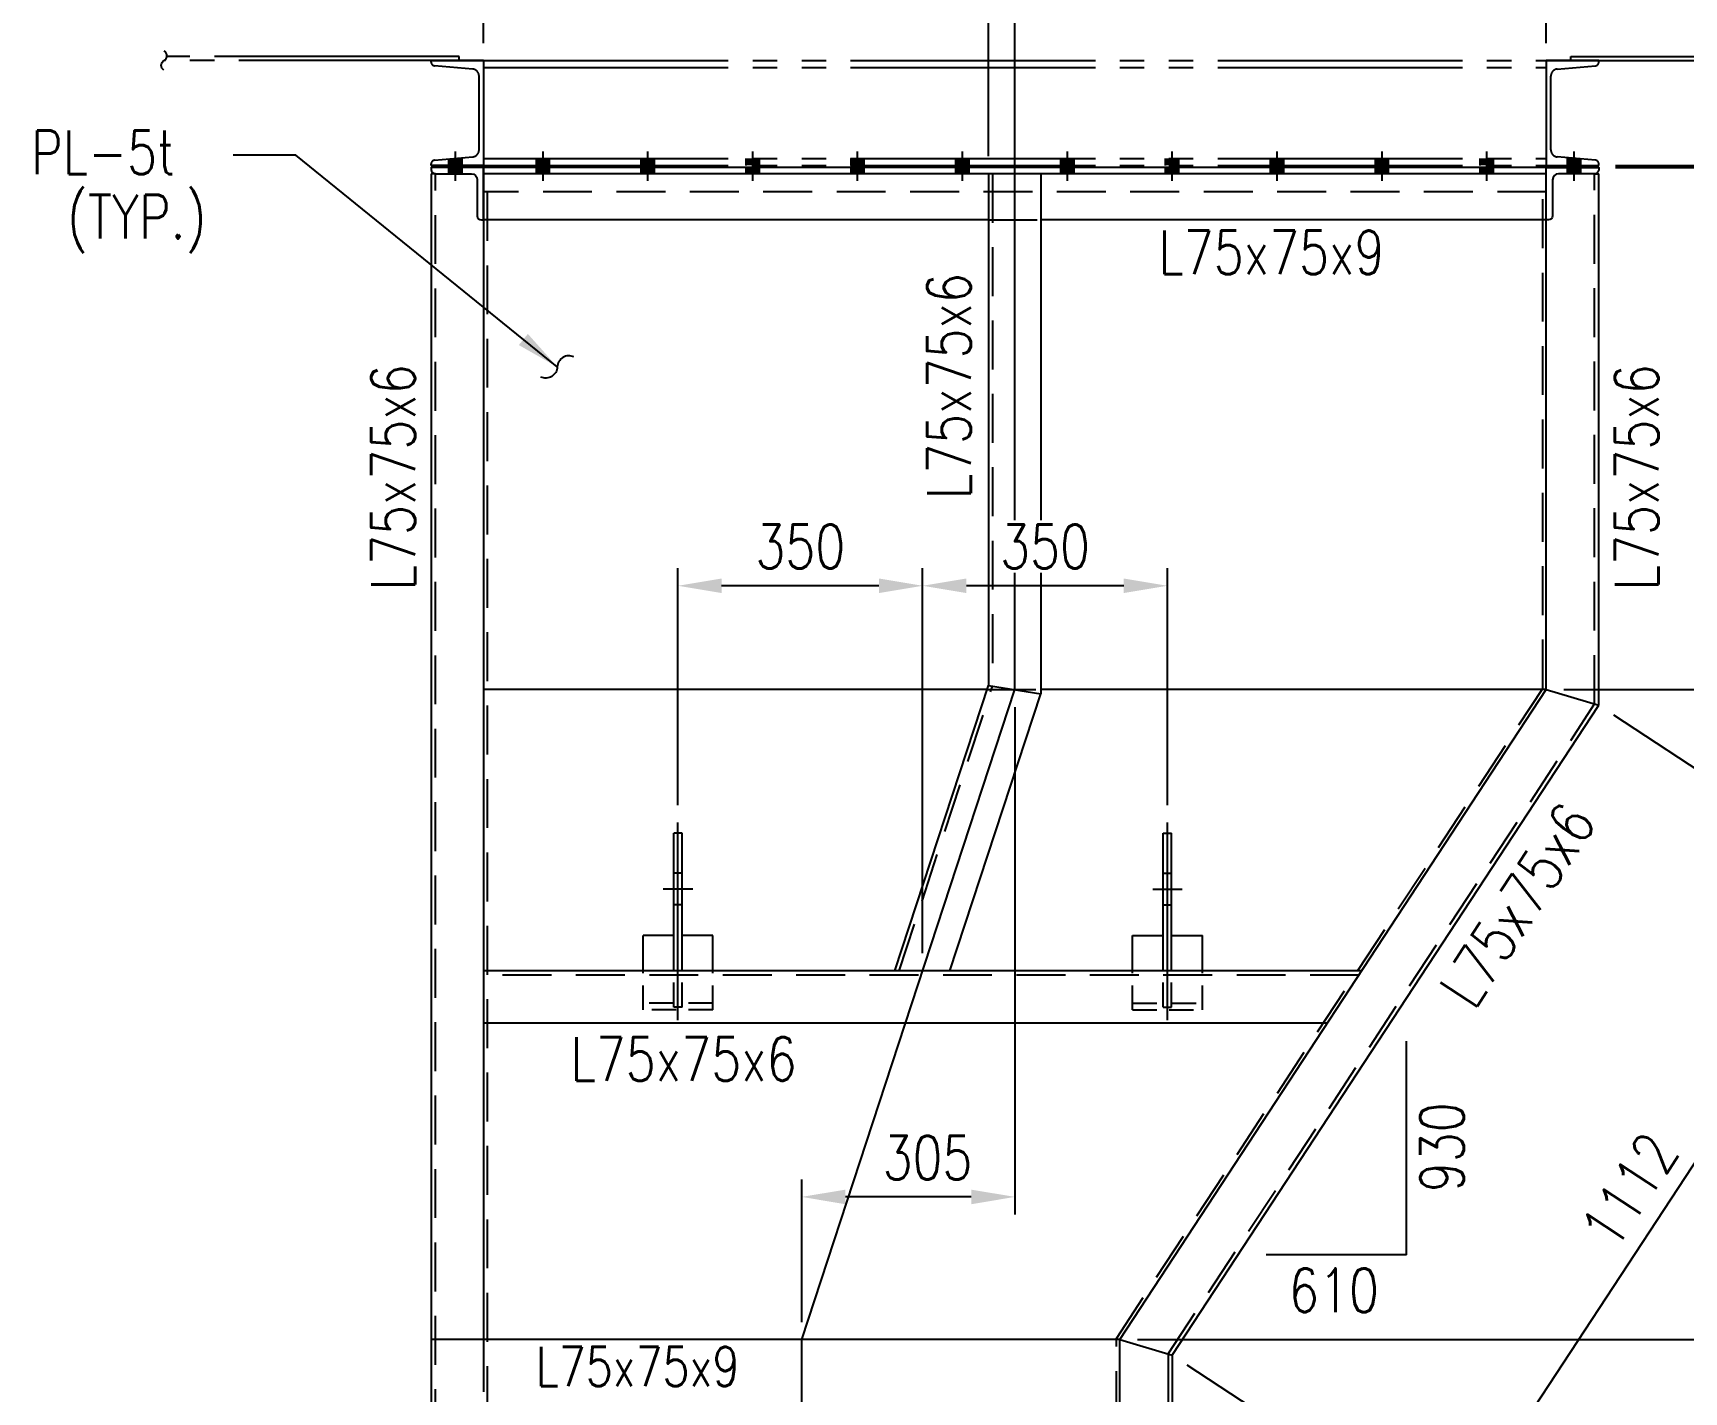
# Model space of a CAD drawing. Header units: millimetres. Extents: x 0 to 134087, y -49114 to 20834.
# Drawn here: x 94770 to 97132, y -37776 to -35832 of the extents above; entities that cross this region are included whole.
import ezdxf

# ---------------------------------------------------------------- set-up
doc = ezdxf.new("R2010")
doc.units = ezdxf.units.MM
doc.header["$LTSCALE"] = 35
for name, pattern in [('JNK-CENTER', [34, 30, -1.5, 1, -1.5]), ('JNK-HIDDEN', [3, 2, -1]), ('JNK-PHANTOM', [15, 10, -1, 1, -1, 1, -1])]:
    doc.linetypes.add(name, pattern=pattern)
for name, color, linetype in [('CEN-R', 1, 'JNK-CENTER'), ('CON-G', 3, 'Continuous'), ('CON-W', 7, 'Continuous'), ('CON-Y', 2, 'Continuous'), ('Dim-W', 7, 'Continuous'), ('HID-Y', 2, 'JNK-HIDDEN'), ('PHA-M', 6, 'JNK-PHANTOM'), ('STL-OBJT', 7, 'Continuous')]:
    doc.layers.add(name, color=color, linetype=linetype)
doc.styles.add('SIMPLEX', font='simplex.shx', dxfattribs={"width": 0.8})
doc.dimstyles.new('DIM25', dxfattribs={"dimscale": 25, "dimtxt": 2.5, "dimasz": 2.5, "dimexe": 1, "dimexo": 1, "dimgap": 1, "dimtad": 1, "dimdec": 1, "dimdsep": 46, "dimtxsty": 'SIMPLEX', "dimcen": 0, "dimclrt": 2, "dimazin": 2, "dimtfac": 1, "dimtdec": 1, "dimtix": 1, "dimtmove": 2, "dimatfit": 0, "dimfxl": 0.18, "dimtolj": 1, "dimtzin": 0, "dimarcsym": 0})

# ---------------------------------------------------------------- blocks, each defined once
blk = doc.blocks.new('*D2956')
at = {"layer": 'DEFPOINTS', "color": 0, "transparency": 16777216}
for p in [(97008.8, -36024.3), (96935, -36771.3), (97981.5, -36771.3)]:
    blk.add_point(p, dxfattribs=at)
at = {"layer": 'Dim-W', "color": 0, "lineweight": -2, "transparency": 16777216}
for p, q in [((97033.8, -36024.3), (98006.5, -36024.3)), ((97981.5, -36086.8), (97981.5, -36708.8)), ((96960, -36771.3), (98006.5, -36771.3))]:
    blk.add_line(p, q, dxfattribs=at)
at = {"layer": 'Dim-W', "color": 0, "transparency": 16777216}
for points in [[(97971.1, -36086.8), (97991.9, -36086.8), (97981.5, -36024.3)], [(97971.1, -36708.8), (97991.9, -36708.8), (97981.5, -36771.3)]]:
    blk.add_solid(points, dxfattribs=at)
at = {"layer": 'Dim-W', "color": 2, "transparency": 16777216, "insert": (97925.2, -36397.8), "char_height": 62.5, "attachment_point": 5, "rotation": 90, "style": 'SIMPLEX', "bg_fill": 3, "box_fill_scale": 1.1, "bg_fill_color": 256, "bg_fill_true_color": 13158600, "bg_fill_transparency": 0}
blk.add_mtext('\\A1;747', dxfattribs=at)
blk = doc.blocks.new('*D2957')
at = {"layer": 'DEFPOINTS', "color": 0, "transparency": 16777216}
for p in [(96935, -36771.3), (96325, -37701.3), (97981.5, -37701.3)]:
    blk.add_point(p, dxfattribs=at)
at = {"layer": 'Dim-W', "color": 0, "lineweight": -2, "transparency": 16777216}
for p, q in [((96960, -36771.3), (98006.5, -36771.3)), ((97981.5, -36833.8), (97981.5, -37638.8)), ((96350, -37701.3), (98006.5, -37701.3))]:
    blk.add_line(p, q, dxfattribs=at)
at = {"layer": 'Dim-W', "color": 0, "transparency": 16777216}
for points in [[(97971.1, -36833.8), (97991.9, -36833.8), (97981.5, -36771.3)], [(97971.1, -37638.8), (97991.9, -37638.8), (97981.5, -37701.3)]]:
    blk.add_solid(points, dxfattribs=at)
at = {"layer": 'Dim-W', "color": 2, "transparency": 16777216, "insert": (97925.2, -37236.3), "char_height": 62.5, "attachment_point": 5, "rotation": 90, "style": 'SIMPLEX', "bg_fill": 3, "box_fill_scale": 1.1, "bg_fill_color": 256, "bg_fill_true_color": 13158600, "bg_fill_transparency": 0}
blk.add_mtext('\\A1;930', dxfattribs=at)
blk = doc.blocks.new('*D2958')
at = {"layer": 'DEFPOINTS', "color": 0, "transparency": 16777216}
for p in [(97008.8, -36024.3), (96410, -39938.3), (98481.5, -39938.3)]:
    blk.add_point(p, dxfattribs=at)
at = {"layer": 'Dim-W', "color": 0, "lineweight": -2, "transparency": 16777216}
for p, q in [((97033.8, -36024.3), (98506.5, -36024.3)), ((98481.5, -36086.8), (98481.5, -39875.8)), ((96435, -39938.3), (98506.5, -39938.3))]:
    blk.add_line(p, q, dxfattribs=at)
at = {"layer": 'Dim-W', "color": 0, "transparency": 16777216}
for points in [[(98471.1, -36086.8), (98491.9, -36086.8), (98481.5, -36024.3)], [(98471.1, -39875.8), (98491.9, -39875.8), (98481.5, -39938.3)]]:
    blk.add_solid(points, dxfattribs=at)
at = {"layer": 'Dim-W', "color": 2, "transparency": 16777216, "insert": (98425.2, -37983.8), "char_height": 62.5, "attachment_point": 5, "rotation": 90, "style": 'SIMPLEX', "bg_fill": 3, "box_fill_scale": 1.1, "bg_fill_color": 256, "bg_fill_true_color": 13158600, "bg_fill_transparency": 0}
blk.add_mtext('\\A1;3914', dxfattribs=at)
blk = doc.blocks.new('_DotSmall')
at = {"color": 0, "linetype": 'ByBlock', "const_width": 0.5}
blk.add_lwpolyline([(-0.0625, 0, 1), (0.0625, 0, 1)], format="xyb", close=True, dxfattribs=at)
blk = doc.blocks.new('*D2961')
at = {"layer": 'DEFPOINTS', "color": 0, "transparency": 16777216}
for p in [(97981.5, -37701.3), (96399.1, -37851.3), (97981.5, -37851.3)]:
    blk.add_point(p, dxfattribs=at)
at = {"layer": 'Dim-W', "color": 0, "lineweight": -2, "transparency": 16777216}
for p, q in [((97981.5, -37701.3), (97981.5, -37851.3)), ((96424.1, -37851.3), (98006.5, -37851.3))]:
    blk.add_line(p, q, dxfattribs=at)
at = {"layer": 'Dim-W', "color": 0, "lineweight": -2, "transparency": 16777216, "xscale": 62.5, "yscale": 62.5, "zscale": 62.5, "rotation": 270}
blk.add_blockref('_DotSmall', (97981.5, -37851.3), dxfattribs=at)
at = {"layer": 'Dim-W', "color": 2, "transparency": 16777216, "insert": (97925.2, -37776.3), "char_height": 62.5, "attachment_point": 5, "rotation": 90, "style": 'SIMPLEX'}
blk.add_mtext('\\A1;150', dxfattribs=at)
blk = doc.blocks.new('_None')
blk = doc.blocks.new('*D2962')
at = {"layer": 'DEFPOINTS', "color": 0, "transparency": 16777216}
for p in [(97008.8, -36024.3), (96399.1, -37851.3), (98181.5, -37851.3)]:
    blk.add_point(p, dxfattribs=at)
at = {"layer": 'Dim-W', "color": 0, "lineweight": -2, "transparency": 16777216}
for p, q in [((97033.8, -36024.3), (98206.5, -36024.3)), ((98181.5, -36086.8), (98181.5, -37788.8)), ((96424.1, -37851.3), (98206.5, -37851.3))]:
    blk.add_line(p, q, dxfattribs=at)
at = {"layer": 'Dim-W', "color": 0, "transparency": 16777216}
for points in [[(98171.1, -36086.8), (98191.9, -36086.8), (98181.5, -36024.3)], [(98171.1, -37788.8), (98191.9, -37788.8), (98181.5, -37851.3)]]:
    blk.add_solid(points, dxfattribs=at)
at = {"layer": 'Dim-W', "color": 2, "transparency": 16777216, "insert": (98125.2, -36937.8), "char_height": 62.5, "attachment_point": 5, "rotation": 90, "style": 'SIMPLEX', "bg_fill": 3, "box_fill_scale": 1.1, "bg_fill_color": 256, "bg_fill_true_color": 13158600, "bg_fill_transparency": 0}
blk.add_mtext('\\A1;1827', dxfattribs=at)
blk = doc.blocks.new('*D2968')
at = {"layer": 'DEFPOINTS', "color": 0, "transparency": 16777216}
for p in [(97008.8, -36021.3), (97008.8, -36024.3), (98481.5, -36024.3)]:
    blk.add_point(p, dxfattribs=at)
at = {"layer": 'Dim-W', "color": 0, "lineweight": -2, "transparency": 16777216}
for p, q in [((98481.5, -35958.8), (98481.5, -35896.3)), ((97033.8, -36021.3), (98506.5, -36021.3)), ((97033.8, -36024.3), (98506.5, -36024.3)), ((98481.5, -36021.3), (98481.5, -36024.3)), ((98481.5, -36086.8), (98481.5, -36149.3))]:
    blk.add_line(p, q, dxfattribs=at)
at = {"layer": 'Dim-W', "color": 0, "transparency": 16777216}
blk.add_solid([(98471.1, -36086.8), (98491.9, -36086.8), (98481.5, -36024.3)], dxfattribs=at)
at = {"layer": 'Dim-W', "color": 2, "transparency": 16777216, "insert": (98429.2, -35921), "char_height": 62.5, "attachment_point": 5, "rotation": 90, "style": 'SIMPLEX', "bg_fill": 3, "box_fill_scale": 1.1, "bg_fill_color": 256, "bg_fill_true_color": 13158600, "bg_fill_transparency": 0}
blk.add_mtext('\\A1;*3', dxfattribs=at)
at = {"layer": 'Dim-W', "color": 0, "transparency": 16777216}
blk.add_solid([(98471.1, -35958.8), (98491.9, -35958.8), (98481.5, -36021.3)], dxfattribs=at)
blk = doc.blocks.new('*D2928')
at = {"layer": 'DEFPOINTS', "color": 0, "transparency": 16777216}
for p in [(96174.8, -36771.3), (95869.8, -37497.2), (95869.8, -37701.3)]:
    blk.add_point(p, dxfattribs=at)
at = {"layer": 'Dim-W', "color": 0, "lineweight": -2, "transparency": 16777216}
for p, q in [((96174.8, -36796.3), (96174.8, -37522.2)), ((95869.8, -37676.3), (95869.8, -37472.2)), ((96112.3, -37497.2), (95932.3, -37497.2))]:
    blk.add_line(p, q, dxfattribs=at)
at = {"layer": 'Dim-W', "color": 0, "transparency": 16777216}
blk.add_solid([(95932.3, -37486.8), (95932.3, -37507.7), (95869.8, -37497.2)], dxfattribs=at)
at = {"layer": 'Dim-W', "color": 2, "transparency": 16777216, "insert": (96049.7, -37441), "char_height": 62.5, "attachment_point": 5, "style": 'SIMPLEX', "bg_fill": 3, "box_fill_scale": 1.1, "bg_fill_color": 256, "bg_fill_true_color": 13158600, "bg_fill_transparency": 0}
blk.add_mtext('\\A1;305', dxfattribs=at)
at = {"layer": 'Dim-W', "color": 0, "transparency": 16777216}
blk.add_solid([(96112.3, -37486.8), (96112.3, -37507.7), (96174.8, -37497.2)], dxfattribs=at)
blk = doc.blocks.new('*D2929')
at = {"layer": 'DEFPOINTS', "color": 0, "transparency": 16777216}
for p in [(97009.8, -36793.7), (96399.8, -37723.7), (96795.8, -37983.5)]:
    blk.add_point(p, dxfattribs=at)
at = {"layer": 'Dim-W', "color": 0, "lineweight": -2, "transparency": 16777216}
for p, q in [((97030.7, -36807.4), (97426.8, -37067.2)), ((97371.6, -37105.8), (96830.1, -37931.2)), ((96420.7, -37737.4), (96816.8, -37997.2))]:
    blk.add_line(p, q, dxfattribs=at)
at = {"layer": 'Dim-W', "color": 0, "transparency": 16777216}
for points in [[(97362.9, -37100.1), (97380.3, -37111.5), (97405.8, -37053.5)], [(96821.4, -37925.5), (96838.8, -37937), (96795.8, -37983.5)]]:
    blk.add_solid(points, dxfattribs=at)
at = {"layer": 'Dim-W', "color": 2, "transparency": 16777216, "insert": (97053.8, -37487.7), "char_height": 62.5, "attachment_point": 5, "rotation": 56.7386, "style": 'SIMPLEX', "bg_fill": 3, "box_fill_scale": 1.1, "bg_fill_color": 256, "bg_fill_true_color": 13158600, "bg_fill_transparency": 0}
blk.add_mtext('\\A1;1112', dxfattribs=at)
blk = doc.blocks.new('*D2931')
at = {"layer": 'DEFPOINTS', "color": 0, "transparency": 16777216}
for p in [(95414.8, -35371.2), (95414.8, -35871.3), (96136.8, -36033.3)]:
    blk.add_point(p, dxfattribs=at)
at = {"layer": 'Dim-W', "color": 0, "lineweight": -2, "transparency": 16777216}
for p, q in [((95414.8, -35846.3), (95414.8, -35346.2)), ((96136.8, -36008.3), (96136.8, -35346.2)), ((96074.3, -35371.2), (95477.3, -35371.2))]:
    blk.add_line(p, q, dxfattribs=at)
at = {"layer": 'Dim-W', "color": 0, "transparency": 16777216}
for points in [[(95477.3, -35360.8), (95477.3, -35381.6), (95414.8, -35371.2)], [(96074.3, -35360.8), (96074.3, -35381.6), (96136.8, -35371.2)]]:
    blk.add_solid(points, dxfattribs=at)
at = {"layer": 'Dim-W', "color": 2, "transparency": 16777216, "insert": (95775.8, -35314.9), "char_height": 62.5, "attachment_point": 5, "style": 'SIMPLEX', "bg_fill": 3, "box_fill_scale": 1.1, "bg_fill_color": 256, "bg_fill_true_color": 13158600, "bg_fill_transparency": 0}
blk.add_mtext('\\A1;722', dxfattribs=at)
blk = doc.blocks.new('*D2932')
at = {"layer": 'DEFPOINTS', "color": 0, "transparency": 16777216}
for p in [(96934.8, -35371.2), (96174.8, -35765.3), (96934.8, -35871.3)]:
    blk.add_point(p, dxfattribs=at)
at = {"layer": 'Dim-W', "color": 0, "lineweight": -2, "transparency": 16777216}
for p, q in [((96174.8, -35740.3), (96174.8, -35346.2)), ((96934.8, -35846.3), (96934.8, -35346.2)), ((96237.3, -35371.2), (96872.3, -35371.2))]:
    blk.add_line(p, q, dxfattribs=at)
at = {"layer": 'Dim-W', "color": 0, "transparency": 16777216}
for points in [[(96237.3, -35360.8), (96237.3, -35381.6), (96174.8, -35371.2)], [(96872.3, -35360.8), (96872.3, -35381.6), (96934.8, -35371.2)]]:
    blk.add_solid(points, dxfattribs=at)
at = {"layer": 'Dim-W', "color": 2, "transparency": 16777216, "insert": (96554.8, -35314.9), "char_height": 62.5, "attachment_point": 5, "style": 'SIMPLEX', "bg_fill": 3, "box_fill_scale": 1.1, "bg_fill_color": 256, "bg_fill_true_color": 13158600, "bg_fill_transparency": 0}
blk.add_mtext('\\A1;760', dxfattribs=at)
blk = doc.blocks.new('*D2933')
at = {"layer": 'DEFPOINTS', "color": 0, "transparency": 16777216}
for p in [(95414.8, -35111.1), (95414.8, -35871.3), (96934.8, -35871.3)]:
    blk.add_point(p, dxfattribs=at)
at = {"layer": 'Dim-W', "color": 0, "lineweight": -2, "transparency": 16777216}
for p, q in [((95414.8, -35846.3), (95414.8, -35086.1)), ((96934.8, -35846.3), (96934.8, -35086.1)), ((96872.3, -35111.1), (95477.3, -35111.1))]:
    blk.add_line(p, q, dxfattribs=at)
at = {"layer": 'Dim-W', "color": 0, "transparency": 16777216}
for points in [[(95477.3, -35100.7), (95477.3, -35121.5), (95414.8, -35111.1)], [(96872.3, -35100.7), (96872.3, -35121.5), (96934.8, -35111.1)]]:
    blk.add_solid(points, dxfattribs=at)
at = {"layer": 'Dim-W', "color": 2, "transparency": 16777216, "insert": (96174.8, -35054.8), "char_height": 62.5, "attachment_point": 5, "style": 'SIMPLEX', "bg_fill": 3, "box_fill_scale": 1.1, "bg_fill_color": 256, "bg_fill_true_color": 13158600, "bg_fill_transparency": 0}
blk.add_mtext('\\A1;1520', dxfattribs=at)
blk = doc.blocks.new('A$C31AE6E11')
at = {"layer": 'CEN-R'}
for p, q in [((50, 0), (50, 282.5)), ((29, 187.5), (71, 187.5))]:
    blk.add_line(p, q, dxfattribs=at)
at = {"layer": 'CON-G'}
for p, q in [((44, 70.4), (44, 267.5)), ((44, 267.5), (56, 267.5)), ((56, 70.4), (56, 267.5)), ((0, 120.8), (44, 120.8)), ((0, 70.4), (0, 120.8)), ((56, 120.8), (100, 120.8)), ((100, 70.4), (100, 120.8))]:
    blk.add_line(p, q, dxfattribs=at)
at = {"layer": 'HID-Y'}
for p, q in [((44, 210), (56, 210)), ((44, 165), (56, 165)), ((44, 18.6), (56, 18.6))]:
    blk.add_line(p, q, dxfattribs=at)
at = {"layer": 'HID-Y', "ltscale": 0.5}
for p, q in [((0, 14.4), (0, 70.4)), ((44, 18.6), (44, 70.4)), ((56, 18.6), (56, 70.4)), ((100, 14.4), (100, 70.4)), ((0, 24.3), (44, 24.3)), ((56, 24.3), (100, 24.3)), ((0, 14.4), (100, 14.4))]:
    blk.add_line(p, q, dxfattribs=at)
blk = doc.blocks.new('*D2936')
at = {"layer": 'DEFPOINTS', "color": 0, "transparency": 16777216}
for p in [(96042.8, -36622.8), (96392.8, -36961.7), (96042.8, -37173.7)]:
    blk.add_point(p, dxfattribs=at)
at = {"layer": 'Dim-W', "color": 0, "lineweight": -2, "transparency": 16777216}
for p, q in [((96042.8, -37148.7), (96042.8, -36597.8)), ((96392.8, -36936.7), (96392.8, -36597.8)), ((96330.3, -36622.8), (96105.3, -36622.8))]:
    blk.add_line(p, q, dxfattribs=at)
at = {"layer": 'Dim-W', "color": 0, "transparency": 16777216}
for points in [[(96105.3, -36612.4), (96105.3, -36633.2), (96042.8, -36622.8)], [(96330.3, -36612.4), (96330.3, -36633.2), (96392.8, -36622.8)]]:
    blk.add_solid(points, dxfattribs=at)
at = {"layer": 'Dim-W', "color": 2, "transparency": 16777216, "insert": (96217.8, -36566.6), "char_height": 62.5, "attachment_point": 5, "style": 'SIMPLEX', "bg_fill": 3, "box_fill_scale": 1.1, "bg_fill_color": 256, "bg_fill_true_color": 13158600, "bg_fill_transparency": 0}
blk.add_mtext('\\A1;350', dxfattribs=at)
blk = doc.blocks.new('*D2937')
at = {"layer": 'DEFPOINTS', "color": 0, "transparency": 16777216}
for p in [(95692.8, -36622.8), (95692.8, -36961.7), (96042.8, -37173.7)]:
    blk.add_point(p, dxfattribs=at)
at = {"layer": 'Dim-W', "color": 0, "lineweight": -2, "transparency": 16777216}
for p, q in [((95692.8, -36936.7), (95692.8, -36597.8)), ((96042.8, -37148.7), (96042.8, -36597.8)), ((95980.3, -36622.8), (95755.3, -36622.8))]:
    blk.add_line(p, q, dxfattribs=at)
at = {"layer": 'Dim-W', "color": 0, "transparency": 16777216}
for points in [[(95755.3, -36612.4), (95755.3, -36633.2), (95692.8, -36622.8)], [(95980.3, -36612.4), (95980.3, -36633.2), (96042.8, -36622.8)]]:
    blk.add_solid(points, dxfattribs=at)
at = {"layer": 'Dim-W', "color": 2, "transparency": 16777216, "insert": (95867.8, -36566.6), "char_height": 62.5, "attachment_point": 5, "style": 'SIMPLEX', "bg_fill": 3, "box_fill_scale": 1.1, "bg_fill_color": 256, "bg_fill_true_color": 13158600, "bg_fill_transparency": 0}
blk.add_mtext('\\A1;350', dxfattribs=at)

msp = doc.modelspace()

# ---------------------------------------------------------------- hatches: boundary and pattern name
at = {"layer": 'Dim-W'}
h = msp.add_hatch(color=256, dxfattribs=at)
h.paths.add_polyline_path([(95374.8043, -36021.3332), (95365.3043, -36021.3332), (95365.3043, -36012.0987), (95374.8043, -36011.2675)])
h.paths.add_polyline_path([(95384.3043, -36021.3332), (95374.8043, -36021.3332), (95374.8043, -36011.2675), (95384.3043, -36010.4364)])
h.paths.add_polyline_path([(95374.8043, -36033.3332), (95365.3043, -36033.3332), (95365.3043, -36024.3332), (95374.8043, -36024.3332)])
h.paths.add_polyline_path([(95374.8043, -36024.3332), (95384.3043, -36024.3332), (95384.3043, -36033.3332), (95374.8043, -36033.3332)])
h = msp.add_hatch(color=256, dxfattribs=at)
h.paths.add_polyline_path([(95499.8043, -36021.3332), (95499.8043, -36011.3332), (95490.3043, -36011.3332), (95490.3043, -36021.3332)])
h.paths.add_polyline_path([(95499.8043, -36021.3332), (95509.3043, -36021.3332), (95509.3043, -36011.3332), (95499.8043, -36011.3332)])
h.paths.add_polyline_path([(95499.8043, -36024.3332), (95490.3043, -36024.3332), (95490.3043, -36033.3332), (95499.8043, -36033.3332)])
h.paths.add_polyline_path([(95509.3043, -36033.3332), (95509.3043, -36024.3332), (95499.8043, -36024.3332), (95499.8043, -36033.3332)])
h = msp.add_hatch(color=256, dxfattribs=at)
h.paths.add_polyline_path([(95649.8043, -36021.3332), (95649.8043, -36011.3332), (95640.3043, -36011.3332), (95640.3043, -36021.3332)])
h.paths.add_polyline_path([(95649.8043, -36021.3332), (95659.3043, -36021.3332), (95659.3043, -36011.3332), (95649.8043, -36011.3332)])
h.paths.add_polyline_path([(95649.8043, -36024.3332), (95640.3043, -36024.3332), (95640.3043, -36033.3332), (95649.8043, -36033.3332)])
h.paths.add_polyline_path([(95659.3043, -36033.3332), (95659.3043, -36024.3332), (95649.8043, -36024.3332), (95649.8043, -36033.3332)])
h = msp.add_hatch(color=256, dxfattribs=at)
h.paths.add_polyline_path([(95799.8043, -36021.3332), (95799.8043, -36011.3332), (95790.3043, -36011.3332), (95790.3043, -36021.3332)])
h.paths.add_polyline_path([(95799.8043, -36021.3332), (95809.3043, -36021.3332), (95809.3043, -36011.3332), (95799.8043, -36011.3332)])
h.paths.add_polyline_path([(95799.8043, -36024.3332), (95790.3043, -36024.3332), (95790.3043, -36033.3332), (95799.8043, -36033.3332)])
h.paths.add_polyline_path([(95809.3043, -36033.3332), (95809.3043, -36024.3332), (95799.8043, -36024.3332), (95799.8043, -36033.3332)])
h = msp.add_hatch(color=256, dxfattribs=at)
h.paths.add_polyline_path([(95949.8043, -36021.3332), (95949.8043, -36011.3332), (95940.3043, -36011.3332), (95940.3043, -36021.3332)])
h.paths.add_polyline_path([(95949.8043, -36021.3332), (95959.3043, -36021.3332), (95959.3043, -36011.3332), (95949.8043, -36011.3332)])
h.paths.add_polyline_path([(95949.8043, -36024.3332), (95940.3043, -36024.3332), (95940.3043, -36033.3332), (95949.8043, -36033.3332)])
h.paths.add_polyline_path([(95959.3043, -36033.3332), (95959.3043, -36024.3332), (95949.8043, -36024.3332), (95949.8043, -36033.3332)])
h = msp.add_hatch(color=256, dxfattribs=at)
h.paths.add_polyline_path([(96099.8043, -36021.3332), (96099.8043, -36011.3332), (96090.3043, -36011.3332), (96090.3043, -36021.3332)])
h.paths.add_polyline_path([(96099.8043, -36021.3332), (96109.3043, -36021.3332), (96109.3043, -36011.3332), (96099.8043, -36011.3332)])
h.paths.add_polyline_path([(96099.8043, -36024.3332), (96090.3043, -36024.3332), (96090.3043, -36033.3332), (96099.8043, -36033.3332)])
h.paths.add_polyline_path([(96109.3043, -36033.3332), (96109.3043, -36024.3332), (96099.8043, -36024.3332), (96099.8043, -36033.3332)])
h = msp.add_hatch(color=256, dxfattribs=at)
h.paths.add_polyline_path([(96249.8043, -36021.3332), (96249.8043, -36011.3332), (96259.3043, -36011.3332), (96259.3043, -36021.3332)])
h.paths.add_polyline_path([(96249.8043, -36021.3332), (96240.3043, -36021.3332), (96240.3043, -36011.3332), (96249.8043, -36011.3332)])
h.paths.add_polyline_path([(96249.8043, -36024.3332), (96259.3043, -36024.3332), (96259.3043, -36033.3332), (96249.8043, -36033.3332)])
h.paths.add_polyline_path([(96240.3043, -36033.3332), (96240.3043, -36024.3332), (96249.8043, -36024.3332), (96249.8043, -36033.3332)])

# ---------------------------------------------------------------- linework, layer by layer
at = {"layer": 'CEN-R'}
for p, q in [((96174.8043, -36771.3332), (96174.8043, -35765.3332)), ((95374.8043, -36043.3332), (95374.8043, -36001.2675)), ((95499.8043, -36043.3332), (95499.8043, -36001.3332)), ((95649.8043, -36043.3332), (95649.8043, -36001.3332)), ((95799.8043, -36043.3332), (95799.8043, -36001.3332)), ((95949.8043, -36043.3332), (95949.8043, -36001.3332)), ((96099.8043, -36043.3332), (96099.8043, -36001.3332)), ((96249.8043, -36043.3332), (96249.8043, -36001.3332)), ((95869.8043, -37701.3332), (96174.8043, -36771.3332)), ((95869.8043, -40421.3332), (95869.8043, -37701.3332))]:
    msp.add_line(p, q, dxfattribs=at)
at = {"layer": 'CON-G'}
for p, q in [((95339.8043, -36033.3332), (95339.8043, -37842.3332)), ((95345.8043, -36033.3332), (95339.8043, -36033.3332)), ((96136.8043, -36033.3332), (96136.8043, -36765.2611)), ((96211.8043, -36033.3332), (96211.8043, -36777.2454)), ((96136.8043, -36099.3332), (95414.8043, -36099.3332)), ((96002.8466, -37173.7222), (96136.8043, -36765.2611)), ((96136.8043, -36765.2611), (96211.8043, -36777.2454)), ((96134.8129, -36771.3332), (95414.8043, -36771.3332)), ((96081.777, -37173.7222), (96211.8043, -36777.2454))]:
    msp.add_line(p, q, dxfattribs=at)
msp.add_lwpolyline([(95414.8043, -36024.3332), (95339.8043, -36024.3332), (95339.8043, -36027.3332, 0.414213562), (95345.8043, -36033.3332), (95397.3043, -36033.3332, -0.414213562), (95405.8043, -36041.8332), (95405.8043, -36093.3332, 0.414213562), (95411.8043, -36099.3332), (95414.8043, -36099.3332)], format="xyb", close=True, dxfattribs=at)
msp.add_lwpolyline([(95414.8043, -36024.3332), (95414.8043, -37776.3332)], dxfattribs=at)
at = {"layer": 'CON-W'}
msp.add_lwpolyline([(94957.5777, -35885.058, -0.583454175), (94957.8191, -35871.3332, 0.583454175), (94958.0604, -35857.6083)], format="xyb", dxfattribs=at)
at = {"layer": 'HID-Y'}
for p, q in [((95384.3043, -36021.3332), (95384.3043, -36010.4364)), ((95345.8043, -37842.3332), (95345.8043, -36033.3332)), ((95365.3043, -36021.3332), (95365.3043, -36012.0987)), ((95365.3043, -36033.3332), (95365.3043, -36024.3332)), ((95384.3043, -36033.3332), (95384.3043, -36024.3332)), ((95490.3043, -36021.3332), (95490.3043, -36011.3332)), ((95490.3043, -36033.3332), (95490.3043, -36024.3332)), ((95509.3043, -36021.3332), (95509.3043, -36011.3332)), ((95509.3043, -36033.3332), (95509.3043, -36024.3332)), ((95640.3043, -36021.3332), (95640.3043, -36011.3332)), ((95640.3043, -36033.3332), (95640.3043, -36024.3332)), ((95659.3043, -36021.3332), (95659.3043, -36011.3332)), ((95659.3043, -36033.3332), (95659.3043, -36024.3332)), ((95790.3043, -36021.3332), (95790.3043, -36011.3332)), ((95790.3043, -36033.3332), (95790.3043, -36024.3332)), ((95809.3043, -36021.3332), (95809.3043, -36011.3332)), ((95809.3043, -36033.3332), (95809.3043, -36024.3332)), ((95940.3043, -36021.3332), (95940.3043, -36011.3332)), ((95940.3043, -36033.3332), (95940.3043, -36024.3332)), ((95959.3043, -36021.3332), (95959.3043, -36011.3332)), ((95959.3043, -36033.3332), (95959.3043, -36024.3332)), ((96090.3043, -36021.3332), (96090.3043, -36011.3332)), ((96090.3043, -36033.3332), (96090.3043, -36024.3332)), ((96109.3043, -36021.3332), (96109.3043, -36011.3332)), ((96109.3043, -36033.3332), (96109.3043, -36024.3332)), ((96142.8043, -36033.3332), (96142.8043, -36766.2198)), ((96240.3043, -36021.3332), (96240.3043, -36011.3332)), ((96240.3043, -36033.3332), (96240.3043, -36024.3332)), ((96259.3043, -36021.3332), (96259.3043, -36011.3332)), ((96259.3043, -36033.3332), (96259.3043, -36024.3332)), ((95419.8043, -36059.3332), (95419.8043, -37816.3332)), ((96136.8043, -36099.3332), (96211.8043, -36099.3332)), ((96009.1611, -37173.7222), (96142.8043, -36766.2198)), ((96134.8129, -36771.3332), (96211.8043, -36771.3332))]:
    msp.add_line(p, q, dxfattribs=at)
at = {"layer": 'PHA-M'}
for p, q in [((95379.8043, -35865.3332), (94961.8898, -35865.3332)), ((95379.8043, -35871.3332), (95379.8043, -35865.3332)), ((96969.8043, -35871.3332), (96969.8043, -35865.3332)), ((95414.8043, -35871.3332), (94957.9011, -35871.3332)), ((95414.8043, -35871.3332), (96934.8043, -35871.3332)), ((95414.8043, -35881.3332), (96934.8043, -35881.3332)), ((95414.8043, -36011.3332), (96934.8043, -36011.3332))]:
    msp.add_line(p, q, dxfattribs=at)
msp.add_lwpolyline([(95414.8043, -35871.3332), (95414.8043, -36021.3332), (95339.8043, -36021.3332), (95339.8043, -36018.9113, -0.388878732), (95344.3685, -36013.9303), (95399.1759, -36009.1353, 0.388878732), (95408.3043, -35999.1734), (95408.3043, -35893.4929, 0.388878732), (95399.1759, -35883.531), (95344.3685, -35878.736, -0.388878732), (95339.8043, -35873.755), (95339.8043, -35871.3332)], format="xyb", close=True, dxfattribs=at)
at = {"layer": 'STL-OBJT'}
msp.add_lwpolyline([(95543.9273, -36295.3159, 0.535183758), (95520.2429, -36309.7327, -0.535183758), (95496.5584, -36324.1496)], format="xyb", dxfattribs=at)

# ---------------------------------------------------------------- block references
at = {"layer": 'CON-G', "xscale": -1}
msp.add_blockref('A$C31AE6E11', (95742.838, -37244.1671), dxfattribs=at)

# ---------------------------------------------------------------- texts
at = {"layer": 'CON-Y', "style": 'SIMPLEX', "width": 0.8}
for s, height, p in [('CASING PL-5t', 62.5, (94497.7742, -36033.9962)), ('(TYP.)', 62.5, (94819.2028, -36125.932)), ('L75x75x6', 62.5, (95538.945, -37331.0588)), ('L75x75x9', 56.25, (95489.5569, -37767.8188))]:
    msp.add_text(s, height=height, dxfattribs=at).set_placement(p)
for p in [(96111.7181, -36499.0064), (95316.7095, -36629.465)]:
    msp.add_text('L75x75x6', height=62.5, rotation=90, dxfattribs=at).set_placement(p)

# ---------------------------------------------------------------- dimensions: what is measured, and where the dimension line sits
at = {"layer": 'Dim-W'}
dim = msp.add_linear_dim(base=(97981.468, -36771.3332), p1=(97008.7752, -36024.3332), p2=(96935.0144, -36771.3332), angle=90, dimstyle='DIM25', override={"dimdec": 0, "dimtdec": 0, "dimtix": 0, "dimatfit": 2, "dimtfill": 1}, dxfattribs=at)
dim.commit()
dim.dimension.update_dxf_attribs({"geometry": '*D2956', "text_midpoint": (97925.218, -36397.8332)})

# ---------------------------------------------------------------- leaders
at = {"layer": 'STL-OBJT'}
msp.add_leader([(95520.2429, -36309.7327), (95146.1196, -36006.879), (95056.6976, -36006.879)], dimstyle='DIM25', dxfattribs=at)

# ---------------------------------------------------------------- next in the draw order: dimensions: what is measured, and where the dimension line sits
at = {"layer": 'Dim-W'}
dim = msp.add_linear_dim(base=(95869.8043, -37497.2381), p1=(96174.8043, -36771.3331), p2=(95869.8043, -37701.3332), angle=180, dimstyle='DIM25', override={"dimdec": 0, "dimtdec": 0, "dimtfill": 1}, dxfattribs=at)
dim.commit()
dim.dimension.update_dxf_attribs({"geometry": '*D2928', "text_midpoint": (96049.7073, -37440.9881), "dimtype": 160})
dim = msp.add_linear_dim(base=(97981.468, -37701.3332), p1=(96935.0144, -36771.3332), p2=(96325.032, -37701.3332), angle=90, dimstyle='DIM25', override={"dimdec": 0, "dimtdec": 0, "dimtix": 0, "dimatfit": 2, "dimtfill": 1}, dxfattribs=at)
dim.commit()
dim.dimension.update_dxf_attribs({"geometry": '*D2957', "text_midpoint": (97925.218, -37236.3332)})

# ---------------------------------------------------------------- next in the draw order: linework, layer by layer
at = {"layer": 'CON-G'}
for p, q in [((96324.8043, -37701.3332), (95339.8043, -37701.3332)), ((96324.8043, -37851.3332), (96324.8043, -37701.3332))]:
    msp.add_line(p, q, dxfattribs=at)
at = {"layer": 'HID-Y'}
msp.add_line((96319.8043, -37816.3332), (96319.8043, -37699.8397), dxfattribs=at)

# ---------------------------------------------------------------- next in the draw order: dimensions: what is measured, and where the dimension line sits
at = {"layer": 'Dim-W'}
dim = msp.add_linear_dim(base=(98481.468, -39938.3332), p1=(97008.7752, -36024.3332), p2=(96409.9835, -39938.3332), angle=90, dimstyle='DIM25', override={"dimdec": 0, "dimadec": 1, "dimazin": 3, "dimtdec": 0, "dimtix": 0, "dimtmove": 0, "dimtfill": 1}, dxfattribs=at)
dim.commit()
dim.dimension.update_dxf_attribs({"geometry": '*D2958', "text_midpoint": (98481.468, -37983.8332), "dimtype": 160})

# ---------------------------------------------------------------- next in the draw order: dimensions: what is measured, and where the dimension line sits
dim = msp.add_linear_dim(base=(97981.468, -37851.3332), p1=(97981.468, -37701.3332), p2=(96399.0578, -37851.3332), angle=90, dimstyle='DIM25', override={"dimdec": 0, "dimblk1": 'None', "dimblk2": 'DotSmall', "dimsah": 1, "dimtdec": 0, "dimtmove": 0, "dimatfit": 2}, dxfattribs=at)
dim.commit()
dim.dimension.update_dxf_attribs({"geometry": '*D2961', "text_midpoint": (97981.468, -37776.3332), "dimtype": 160})

# ---------------------------------------------------------------- next in the draw order: dimensions: what is measured, and where the dimension line sits
dim = msp.add_linear_dim(base=(98181.468, -37851.3332), p1=(97008.7752, -36024.3332), p2=(96399.0578, -37851.3332), angle=90, dimstyle='DIM25', override={"dimdec": 0, "dimtdec": 0, "dimtix": 0, "dimatfit": 2, "dimtfill": 1}, dxfattribs=at)
dim.commit()
dim.dimension.update_dxf_attribs({"geometry": '*D2962', "text_midpoint": (98125.218, -36937.8332)})

# ---------------------------------------------------------------- next in the draw order: hatches: boundary and pattern name
h = msp.add_hatch(color=256, dxfattribs=at)
h.paths.add_polyline_path([(96974.8043, -36011.2675), (96984.3043, -36012.0987), (96984.3043, -36021.3332), (96974.8043, -36021.3332)])
h.paths.add_polyline_path([(96965.3043, -36010.4364), (96974.8043, -36011.2675), (96974.8043, -36021.3332), (96965.3043, -36021.3332)])
h.paths.add_polyline_path([(96974.8043, -36024.3332), (96984.3043, -36024.3332), (96984.3043, -36033.3332), (96974.8043, -36033.3332)])
h.paths.add_polyline_path([(96965.3043, -36024.3332), (96974.8043, -36024.3332), (96974.8043, -36033.3332), (96965.3043, -36033.3332)])
h = msp.add_hatch(color=256, dxfattribs=at)
h.paths.add_polyline_path([(96399.8043, -36021.3332), (96399.8043, -36011.3332), (96409.3043, -36011.3332), (96409.3043, -36021.3332)])
h.paths.add_polyline_path([(96399.8043, -36021.3332), (96390.3043, -36021.3332), (96390.3043, -36011.3332), (96399.8043, -36011.3332)])
h.paths.add_polyline_path([(96399.8043, -36024.3332), (96409.3043, -36024.3332), (96409.3043, -36033.3332), (96399.8043, -36033.3332)])
h.paths.add_polyline_path([(96390.3043, -36033.3332), (96390.3043, -36024.3332), (96399.8043, -36024.3332), (96399.8043, -36033.3332)])
h = msp.add_hatch(color=256, dxfattribs=at)
h.paths.add_polyline_path([(96549.8043, -36021.3332), (96549.8043, -36011.3332), (96559.3043, -36011.3332), (96559.3043, -36021.3332)])
h.paths.add_polyline_path([(96549.8043, -36021.3332), (96540.3043, -36021.3332), (96540.3043, -36011.3332), (96549.8043, -36011.3332)])
h.paths.add_polyline_path([(96549.8043, -36024.3332), (96559.3043, -36024.3332), (96559.3043, -36033.3332), (96549.8043, -36033.3332)])
h.paths.add_polyline_path([(96540.3043, -36033.3332), (96540.3043, -36024.3332), (96549.8043, -36024.3332), (96549.8043, -36033.3332)])
h = msp.add_hatch(color=256, dxfattribs=at)
h.paths.add_polyline_path([(96699.8043, -36021.3332), (96699.8043, -36011.3332), (96709.3043, -36011.3332), (96709.3043, -36021.3332)])
h.paths.add_polyline_path([(96699.8043, -36021.3332), (96690.3043, -36021.3332), (96690.3043, -36011.3332), (96699.8043, -36011.3332)])
h.paths.add_polyline_path([(96699.8043, -36024.3332), (96709.3043, -36024.3332), (96709.3043, -36033.3332), (96699.8043, -36033.3332)])
h.paths.add_polyline_path([(96690.3043, -36033.3332), (96690.3043, -36024.3332), (96699.8043, -36024.3332), (96699.8043, -36033.3332)])
h = msp.add_hatch(color=256, dxfattribs=at)
h.paths.add_polyline_path([(96849.8043, -36021.3332), (96849.8043, -36011.3332), (96859.3043, -36011.3332), (96859.3043, -36021.3332)])
h.paths.add_polyline_path([(96849.8043, -36021.3332), (96840.3043, -36021.3332), (96840.3043, -36011.3332), (96849.8043, -36011.3332)])
h.paths.add_polyline_path([(96849.8043, -36024.3332), (96859.3043, -36024.3332), (96859.3043, -36033.3332), (96849.8043, -36033.3332)])
h.paths.add_polyline_path([(96840.3043, -36033.3332), (96840.3043, -36024.3332), (96849.8043, -36024.3332), (96849.8043, -36033.3332)])

# ---------------------------------------------------------------- next in the draw order: linework, layer by layer
at = {"layer": 'CEN-R'}
for p, q in [((96399.8043, -36043.3332), (96399.8043, -36001.3332)), ((96549.8043, -36043.3332), (96549.8043, -36001.3332)), ((96699.8043, -36043.3332), (96699.8043, -36001.3332)), ((96849.8043, -36043.3332), (96849.8043, -36001.3332)), ((96974.8043, -36043.3332), (96974.8043, -36001.2675))]:
    msp.add_line(p, q, dxfattribs=at)
at = {"layer": 'CON-G'}
for p, q in [((96934.8043, -36024.3332), (95414.8043, -36024.3332)), ((96934.8043, -36033.3332), (95414.8043, -36033.3332)), ((96934.8043, -36771.3332), (96934.8043, -36024.3332)), ((96934.8043, -36099.3332), (96211.8043, -36099.3332)), ((96934.8043, -36771.3332), (96211.8043, -36771.3332)), ((96324.8043, -37701.3332), (96934.8043, -36771.3332)), ((96934.8043, -36771.3332), (97009.8043, -36793.7354)), ((96399.8043, -37723.7354), (97009.8043, -36793.7354))]:
    msp.add_line(p, q, dxfattribs=at)
at = {"layer": 'HID-Y'}
for p, q in [((96965.3043, -36021.3332), (96965.3043, -36010.4364)), ((96390.3043, -36021.3332), (96390.3043, -36011.3332)), ((96390.3043, -36033.3332), (96390.3043, -36024.3332)), ((96409.3043, -36021.3332), (96409.3043, -36011.3332)), ((96409.3043, -36033.3332), (96409.3043, -36024.3332)), ((96540.3043, -36021.3332), (96540.3043, -36011.3332)), ((96540.3043, -36033.3332), (96540.3043, -36024.3332)), ((96559.3043, -36021.3332), (96559.3043, -36011.3332)), ((96559.3043, -36033.3332), (96559.3043, -36024.3332)), ((96690.3043, -36021.3332), (96690.3043, -36011.3332)), ((96690.3043, -36033.3332), (96690.3043, -36024.3332)), ((96709.3043, -36021.3332), (96709.3043, -36011.3332)), ((96709.3043, -36033.3332), (96709.3043, -36024.3332)), ((96840.3043, -36021.3332), (96840.3043, -36011.3332)), ((96840.3043, -36033.3332), (96840.3043, -36024.3332)), ((96859.3043, -36021.3332), (96859.3043, -36011.3332)), ((96859.3043, -36033.3332), (96859.3043, -36024.3332)), ((96965.3043, -36033.3332), (96965.3043, -36024.3332)), ((96984.3043, -36021.3332), (96984.3043, -36012.0987)), ((96984.3043, -36033.3332), (96984.3043, -36024.3332)), ((96934.8043, -36059.3332), (95414.8043, -36059.3332)), ((96929.8043, -36769.8397), (96929.8043, -36059.3332)), ((96319.8043, -37699.8397), (96929.8043, -36769.8397)), ((96393.8043, -37721.9432), (97003.8043, -36791.9432))]:
    msp.add_line(p, q, dxfattribs=at)
at = {"layer": 'PHA-M'}
msp.add_line((95414.8043, -36021.3332), (96934.8043, -36021.3332), dxfattribs=at)
at = {"layer": 'STL-OBJT'}
for q in [(96734.6816, -37274.1499), (96533.9718, -37580.1501)]:
    msp.add_line((96734.6816, -37580.1501), q, dxfattribs=at)

# ---------------------------------------------------------------- next in the draw order: texts
at = {"layer": 'CON-Y', "style": 'SIMPLEX', "width": 0.8}
for s, p in [('L75x75x9', (96379.8835, -36176.9908)), ('610', (96566.6898, -37662.1252))]:
    msp.add_text(s, height=62.5, dxfattribs=at).set_placement(p)
for s, rotation, p in [('L75x75x6', 90, (97095.3992, -36629.465)), ('L75x75x6', 56.7385712, (96831.1447, -37231.7982)), ('930', 90, (96816.9061, -37490.3474))]:
    msp.add_text(s, height=62.5, rotation=rotation, dxfattribs=at).set_placement(p)

# ---------------------------------------------------------------- next in the draw order: dimensions: what is measured, and where the dimension line sits
at = {"layer": 'Dim-W'}
dim = msp.add_linear_dim(base=(98481.468, -36024.3332), p1=(97008.7752, -36021.3332), p2=(97008.7752, -36024.3332), angle=90, text='*<>', dimstyle='DIM25', override={"dimdec": 0, "dimtdec": 0, "dimtix": 0, "dimatfit": 2, "dimtfill": 1}, dxfattribs=at)
dim.commit()
dim.dimension.update_dxf_attribs({"geometry": '*D2968', "text_midpoint": (98429.2072, -35920.9686), "dimtype": 160})

# ---------------------------------------------------------------- next in the draw order: linework, layer by layer
at = {"layer": 'CON-G'}
for p in [(97003.8043, -36033.3332), (97009.8043, -36793.7354)]:
    msp.add_line(p, (97009.8043, -36033.3332), dxfattribs=at)
msp.add_lwpolyline([(96934.8043, -36024.3332), (97009.8043, -36024.3332), (97009.8043, -36027.3332, -0.414213562), (97003.8043, -36033.3332), (96952.3043, -36033.3332, 0.414213562), (96943.8043, -36041.8332), (96943.8043, -36093.3332, -0.414213562), (96937.8043, -36099.3332), (96934.8043, -36099.3332)], format="xyb", close=True, dxfattribs=at)
at = {"layer": 'HID-Y'}
msp.add_line((97003.8043, -36791.9432), (97003.8043, -36033.3332), dxfattribs=at)
at = {"layer": 'PHA-M'}
for p, q in [((96969.8043, -35865.3332), (97387.7189, -35865.3332)), ((96934.8043, -35871.3332), (97391.7075, -35871.3332))]:
    msp.add_line(p, q, dxfattribs=at)
msp.add_lwpolyline([(96934.8043, -35871.3332), (96934.8043, -36021.3332), (97009.8043, -36021.3332), (97009.8043, -36018.9113, 0.388878732), (97005.2401, -36013.9303), (96950.4328, -36009.1353, -0.388878732), (96941.3043, -35999.1734), (96941.3043, -35893.4929, -0.388878732), (96950.4328, -35883.531), (97005.2401, -35878.736, 0.388878732), (97009.8043, -35873.755), (97009.8043, -35871.3332)], format="xyb", close=True, dxfattribs=at)

# ---------------------------------------------------------------- next in the draw order: dimensions: what is measured, and where the dimension line sits
at = {"layer": 'Dim-W'}
dim = msp.add_linear_dim(base=(95414.8043, -35371.1818), p1=(96136.8043, -36033.3332), p2=(95414.8043, -35871.3332), angle=180, dimstyle='DIM25', override={"dimdec": 0, "dimtdec": 0, "dimtix": 0, "dimtmove": 0, "dimtfill": 1}, dxfattribs=at)
dim.commit()
dim.dimension.update_dxf_attribs({"geometry": '*D2931', "text_midpoint": (95775.8043, -35314.9318)})

# ---------------------------------------------------------------- next in the draw order: dimensions: what is measured, and where the dimension line sits
dim = msp.add_linear_dim(base=(96934.8043, -35371.1818), p1=(96174.8043, -35765.3332), p2=(96934.8043, -35871.3332), angle=180, dimstyle='DIM25', override={"dimdec": 0, "dimtdec": 0, "dimtix": 0, "dimtfill": 1}, dxfattribs=at)
dim.commit()
dim.dimension.update_dxf_attribs({"geometry": '*D2932', "text_midpoint": (96554.8043, -35314.9318)})
dim = msp.add_aligned_dim(p1=(97009.8043, -36793.7354), p2=(96399.8043, -37723.7354), distance=473.6376, dimstyle='DIM25', override={"dimdec": 0, "dimtdec": 0, "dimtix": 0, "dimtfill": 1}, dxfattribs=at)
dim.commit()
dim.dimension.update_dxf_attribs({"geometry": '*D2929', "text_midpoint": (97053.8141, -37487.6558)})

# ---------------------------------------------------------------- next in the draw order: linework, layer by layer
at = {"layer": 'CON-G'}
for p, q in [((96670.8717, -37173.7222), (95414.8043, -37173.7222)), ((96621.6782, -37248.7222), (95414.8043, -37248.7222)), ((96324.8043, -37701.3332), (96399.8043, -37723.7354)), ((96399.8043, -37723.7354), (96399.8043, -37842.3332))]:
    msp.add_line(p, q, dxfattribs=at)
at = {"layer": 'HID-Y'}
for p, q in [((96666.9362, -37179.7222), (95414.8043, -37179.7222)), ((96393.8043, -37721.9432), (96393.8043, -37842.3332))]:
    msp.add_line(p, q, dxfattribs=at)

# ---------------------------------------------------------------- next in the draw order: block references
at = {"layer": 'CON-G'}
msp.add_blockref('A$C31AE6E11', (96342.8381, -37244.1671), dxfattribs=at)

# ---------------------------------------------------------------- next in the draw order: dimensions: what is measured, and where the dimension line sits
at = {"layer": 'Dim-W'}
dim = msp.add_linear_dim(base=(95414.8043, -35111.0788), p1=(96934.8043, -35871.3332), p2=(95414.8043, -35871.3332), angle=180, dimstyle='DIM25', override={"dimdec": 0, "dimtdec": 0, "dimtix": 0, "dimtmove": 0, "dimtfill": 1}, dxfattribs=at)
dim.commit()
dim.dimension.update_dxf_attribs({"geometry": '*D2933', "text_midpoint": (96174.8043, -35111.0788), "dimtype": 160})

# ---------------------------------------------------------------- next in the draw order: dimensions: what is measured, and where the dimension line sits
dim = msp.add_linear_dim(base=(96042.838, -36622.8082), p1=(96392.838, -36961.6755), p2=(96042.838, -37173.7222), angle=180, dimstyle='DIM25', override={"dimdec": 0, "dimtdec": 0, "dimtix": 0, "dimatfit": 2, "dimtfill": 1}, dxfattribs=at)
dim.commit()
dim.dimension.update_dxf_attribs({"geometry": '*D2936', "text_midpoint": (96217.838, -36566.5582)})

# ---------------------------------------------------------------- next in the draw order: dimensions: what is measured, and where the dimension line sits
dim = msp.add_linear_dim(base=(95692.838, -36622.8082), p1=(96042.838, -37173.7222), p2=(95692.838, -36961.6755), angle=180, dimstyle='DIM25', override={"dimdec": 0, "dimtdec": 0, "dimtix": 0, "dimatfit": 2, "dimtfill": 1}, dxfattribs=at)
dim.commit()
dim.dimension.update_dxf_attribs({"geometry": '*D2937', "text_midpoint": (95867.838, -36566.5582)})

doc.saveas('drawing.dxf')
